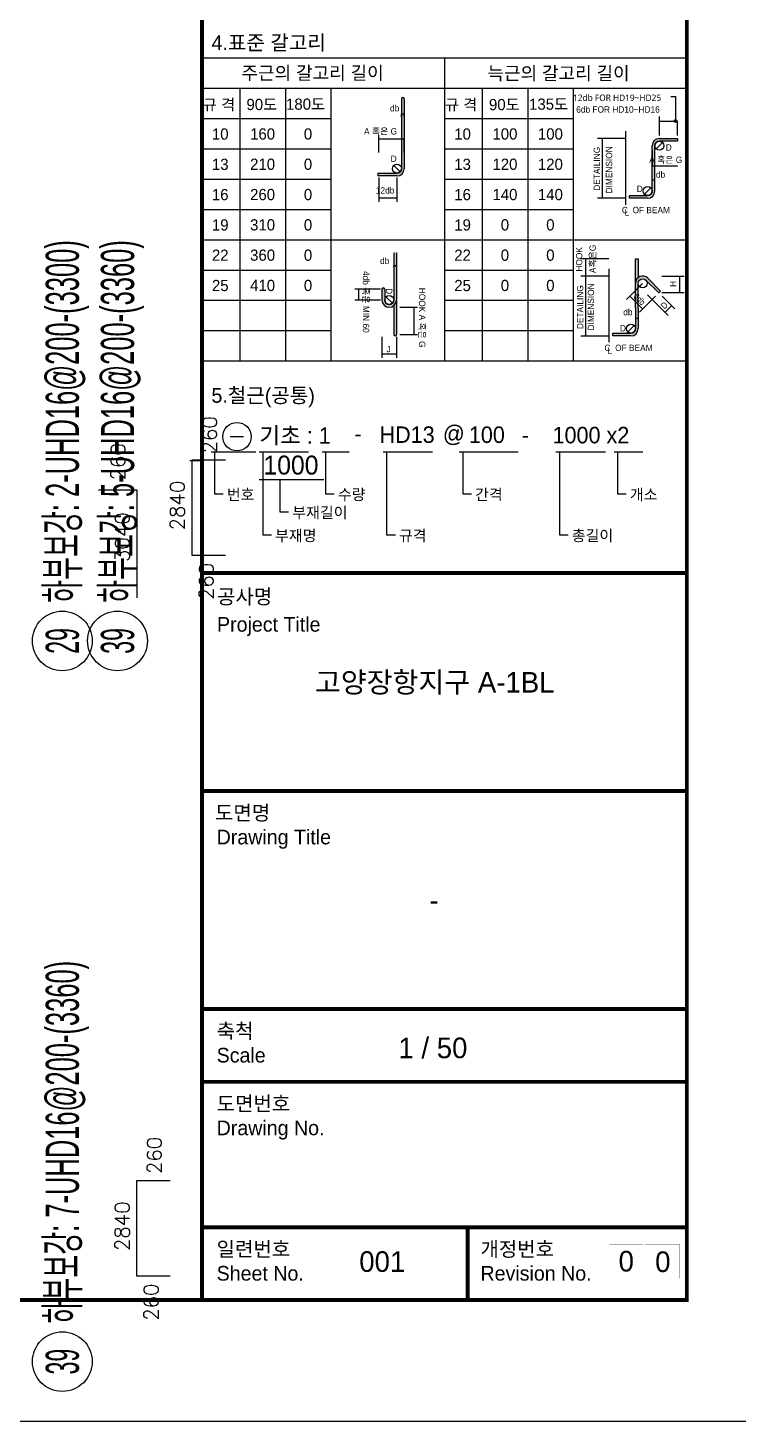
# Model space of a CAD drawing. Header units: millimetres. Extents: x 262481 to 2519995, y -394348 to 364571.
# Drawn here: x 606873 to 613723, y -138554 to -125118 of the extents above; entities that cross this region are included whole.
import ezdxf
from ezdxf.enums import TextEntityAlignment as Align

# ---------------------------------------------------------------- set-up
doc = ezdxf.new("R2010")
doc.units = ezdxf.units.MM
doc.header["$LTSCALE"] = 65
doc.layers.get('Defpoints').update_dxf_attribs({"color": 145})
doc.layers.add('RP_TAG', color=7, linetype='Continuous')
doc.styles.add('ARIAL', font='malgun.ttf')
doc.styles.add('HYULL', font='Dotum.ttf')
doc.styles.add('RPWK1', font='arial.ttf', dxfattribs={"bigfont": 'whgtxt.shx'})
doc.styles.add('RPWK2', font='romans.shx', dxfattribs={"bigfont": 'whgtxt.shx'})
doc.styles.add('XRebarSheet', font='Hmkmrhd_0.ttf')
doc.dimstyles.new('NDIM', dxfattribs={"dimtxt": 3, "dimasz": 1.5, "dimexe": 2, "dimexo": 2, "dimgap": 1, "dimtad": 1, "dimdec": 0, "dimdsep": 46, "dimlunit": 6, "dimtxsty": 'ARIAL', "dimblk": 'DOT', "dimcen": 1, "dimclrd": 256, "dimclre": 7, "dimclrt": 3, "dimadec": 0, "dimazin": 0, "dimtfac": 1, "dimtdec": 0, "dimtix": 1, "dimtmove": 2, "dimatfit": 3, "dimldrblk": 'DOT', "dimfxl": 0, "dimtvp": 1, "dimtolj": 1, "dimlwd": -1, "dimlwe": -1, "dimarcsym": 0})

# ---------------------------------------------------------------- blocks, each defined once
blk = doc.blocks.new('_Dot')
at = {"color": 0, "linetype": 'ByBlock', "lineweight": -2}
blk.add_line((-0.5, 0), (-1, 0), dxfattribs=at)
at = {"color": 0, "linetype": 'ByBlock', "const_width": 0.5}
blk.add_lwpolyline([(-0.25, 0, 1), (0.25, 0, 1)], format="xyb", close=True, dxfattribs=at)
blk = doc.blocks.new('*D12')
at = {"color": 7, "transparency": 16777216}
for p, q in [((80431.86100841768, 20451.32211079024), (80431.86100841768, 20463.43033832847)), ((80476.69513445534, 20451.32211079024), (80476.69513445534, 20463.43033832847))]:
    blk.add_line(p, q, dxfattribs=at)
at = {"transparency": 16777216}
blk.add_line((80433.36100841768, 20461.43033832847), (80475.19513445534, 20461.43033832847), dxfattribs=at)
at = {"layer": 'Defpoints', "color": 0, "transparency": 16777216}
for p in [(80431.86100841768, 20449.32211079024), (80476.69513445534, 20461.43033832847), (80476.69513445534, 20449.32211079024)]:
    blk.add_point(p, dxfattribs=at)
at = {"transparency": 16777216, "xscale": 1.5, "yscale": 1.5, "zscale": 1.5, "rotation": 180}
blk.add_blockref('_Dot', (80431.86100841768, 20461.43033832847), dxfattribs=at)
at = {"transparency": 16777216, "xscale": 1.5, "yscale": 1.5, "zscale": 1.5}
blk.add_blockref('_Dot', (80476.69513445534, 20461.43033832847), dxfattribs=at)
blk = doc.blocks.new('*D13')
at = {"color": 7, "transparency": 16777216}
for p, q in [((76172.00592059758, 19023.7888496246), (76172.00592059758, 19045.34103083148)), ((76216.84004663781, 19023.7888496246), (76216.84004663781, 19045.34103083148))]:
    blk.add_line(p, q, dxfattribs=at)
at = {"transparency": 16777216}
blk.add_line((76215.34004663781, 19043.34103083148), (76173.50592059758, 19043.34103083148), dxfattribs=at)
at = {"layer": 'Defpoints', "color": 0, "transparency": 16777216}
for p in [(76172.00592059758, 19043.34103083148), (76172.00592059758, 19021.7888496246), (76216.84004663781, 19021.7888496246)]:
    blk.add_point(p, dxfattribs=at)
at = {"transparency": 16777216, "xscale": 1.5, "yscale": 1.5, "zscale": 1.5, "rotation": 180}
blk.add_blockref('_Dot', (76172.00592059758, 19043.34103083148), dxfattribs=at)
at = {"transparency": 16777216, "xscale": 1.5, "yscale": 1.5, "zscale": 1.5}
blk.add_blockref('_Dot', (76216.84004663781, 19043.34103083148), dxfattribs=at)
blk = doc.blocks.new('*D14')
at = {"transparency": 16777216}
blk.add_line((80157.61467085977, 18181.264070873), (80199.44879690022, 18181.264070873), dxfattribs=at)
at = {"layer": 'Defpoints', "color": 0, "transparency": 16777216}
for p in [(80156.11467085977, 18181.264070873), (80200.94879690022, 18181.264070873), (80200.94879690022, 18181.264070873)]:
    blk.add_point(p, dxfattribs=at)
at = {"transparency": 16777216, "xscale": 1.5, "yscale": 1.5, "zscale": 1.5, "rotation": 180}
blk.add_blockref('_Dot', (80156.11467085977, 18181.264070873), dxfattribs=at)
at = {"transparency": 16777216, "xscale": 1.5, "yscale": 1.5, "zscale": 1.5}
blk.add_blockref('_Dot', (80200.94879690022, 18181.264070873), dxfattribs=at)
blk = doc.blocks.new('*U2587', base_point=(607205.2948, -130742.4732))
at = {"layer": 'RP_TAG', "color": 0, "linetype": 'Continuous', "ltscale": 100}
blk.add_circle((607205.2958519999, -131030.4731999981), 287.9999999999999, dxfattribs=at)
at = {"layer": 'RP_TAG', "color": 0, "linetype": 'Continuous', "ltscale": 100, "style": 'RPWK1', "oblique": 359.9999999887761, "width": 0.5500000000067411}
blk.add_text('하부보강: 2-UHD16@200-(3300)', height=319.9999999999469, rotation=90.00021044792733, dxfattribs=at).set_placement((607205.29448, -130662.4732000006), align=Align.MIDDLE_LEFT)
at = {"layer": 'RP_TAG', "color": 0, "linetype": 'Continuous', "ltscale": 100, "style": 'RPWK1', "oblique": 359.9999999960553, "width": 0.5000000000034827}
blk.add_text('29', height=319.9999999999469, rotation=90.0002104552038, dxfattribs=at).set_placement((607205.2958519999, -131030.4731999981), align=Align.MIDDLE_CENTER)
blk = doc.blocks.new('*U2608', base_point=(607205.2948, -137692.4732))
at = {"layer": 'RP_TAG', "color": 0, "linetype": 'Continuous', "ltscale": 100}
blk.add_circle((607205.295852, -137980.4731999981), 287.9999999999999, dxfattribs=at)
at = {"layer": 'RP_TAG', "color": 0, "linetype": 'Continuous', "ltscale": 100, "style": 'RPWK1', "width": 0.5499999999921896}
blk.add_text('하부보강: 7-UHD16@200-(3360)', height=319.9999999999469, rotation=90.00021046005477, dxfattribs=at).set_placement((607205.29448, -137612.4732000006), align=Align.MIDDLE_LEFT)
at = {"layer": 'RP_TAG', "color": 0, "linetype": 'Continuous', "ltscale": 100, "style": 'RPWK1', "oblique": 359.9999999960553, "width": 0.5000000000033007}
blk.add_text('39', height=320.0000000000633, rotation=90.0002104552038, dxfattribs=at).set_placement((607205.295852, -137980.4731999981), align=Align.MIDDLE_CENTER)
blk = doc.blocks.new('*U2609', base_point=(607737.6557, -130742.4732))
at = {"layer": 'RP_TAG', "color": 0, "linetype": 'Continuous', "ltscale": 100}
blk.add_circle((607737.656752, -131030.4731999981), 287.9999999999999, dxfattribs=at)
at = {"layer": 'RP_TAG', "color": 0, "linetype": 'Continuous', "ltscale": 100, "style": 'RPWK1', "oblique": 359.9999999887761, "width": 0.5500000000067411}
blk.add_text('하부보강: 5-UHD16@200-(3360)', height=319.9999999999469, rotation=90.00021044792733, dxfattribs=at).set_placement((607737.65538, -130662.4732000006), align=Align.MIDDLE_LEFT)
at = {"layer": 'RP_TAG', "color": 0, "linetype": 'Continuous', "ltscale": 100, "style": 'RPWK1', "oblique": 359.9999999960553, "width": 0.5000000000034827}
blk.add_text('39', height=319.9999999999469, rotation=90.0002104552038, dxfattribs=at).set_placement((607737.656752, -131030.4731999981), align=Align.MIDDLE_CENTER)
blk = doc.blocks.new('dhs_sheet2e')
h = blk.add_hatch(color=256)
edge = h.paths.add_edge_path()
edge.add_line((76298.96125336015, 21796.96976582365), (76298.96125336015, 20646.22719745009))
edge.add_arc((76224.2377099595, 20646.22719745009), 74.72354340071345, -90, 0, ccw=False)
edge.add_line((76224.2377099595, 20571.50365404936), (75925.34353635658, 20571.50365404936))
edge.add_arc((75925.34353635658, 20549.0865910291), 22.41706302021403, 90, 270)
edge.add_line((75925.34353635658, 20526.6695280089), (76224.2377099595, 20526.6695280089))
edge.add_arc((76224.2377099595, 20646.22719745009), 119.5576694411415, 270, 360)
edge.add_line((76343.79537940037, 20646.22719745009), (76343.79537940037, 21796.96976582365))
edge.add_arc((76321.3783163802, 21796.96976582365), 22.41706302021403, 0, 180)
blk.add_hatch(color=256).paths.add_polyline_path([(80850.31285145902, 21144.25106441687), (80551.41867785878, 21144.25106441687, 0.4142135623730951), (80431.86100841768, 21024.69339497588), (80431.86100841768, 20621.18626061187), (80431.86100841768, 20277.45796096875, -0.4142135623730951), (80357.13746501692, 20202.73441756787), (80058.243291414, 20202.73441756787), (80058.243291414, 20157.90029152745), (80357.13746501692, 20157.90029152745, 0.4142135623730951), (80476.69513445534, 20277.45796096875), (80476.69513445534, 20621.18626061187), (80476.69513445534, 21024.69339497588, -0.4142135623731351), (80551.41867785878, 21099.41693837644), (80850.31285145902, 21099.41693837644)])
h = blk.add_hatch(color=256)
h.paths.add_polyline_path([(76216.84004663781, 18481.24775142031, -0.2277350772923697), (76172.00592059758, 18387.91807562573), (76172.00592059758, 17913.34882157488, 1), (76216.84004663781, 17913.34882157488)])
h.paths.add_polyline_path([(76216.84004663781, 19258.37260278512, 1), (76172.00592059758, 19258.37260278512), (76172.00592059758, 18481.24775142031, -0.1833617738407096), (76153.19361842691, 18431.67415923174, -0.6790835972282501), (76150.11990144989, 18423.92681456279, -0.2067220824319014), (76146.85596938524, 18425.33651018766, -0.6466922135495062), (76022.5588337963, 18481.24775142031), (76022.5588337963, 18660.58425558201, 1), (75977.72470775573, 18660.58425558201), (75977.72470775573, 18481.24775142031, 1), (76216.84004663781, 18481.24775142031)])
h.paths.add_polyline_path([(76153.19361842691, 18431.67415923174, -0.03001350911933745), (76146.85596938524, 18425.33651018766, 0.2067220824319014), (76150.11990144989, 18423.92681456279, 0.6790835972282501)], flags=17)
h = blk.add_hatch(color=256)
h.paths.add_polyline_path([(80200.94879690022, 19160.1424894222), (80156.11467085977, 19160.1424894222), (80156.11467085977, 18756.6353550585, -0.2277350772923693), (80200.94879690022, 18849.96503085256)])
h.paths.add_polyline_path([(80156.11467085977, 18756.6353550585), (80156.11467085977, 18353.12822069463), (80156.11467085977, 18009.39992105134, -0.4142135623730951), (80081.391127459, 17934.67637765064), (79782.4969538562, 17934.67637765064), (79782.4969538562, 17889.84225161021), (80081.391127459, 17889.84225161021, 0.4142135623730703), (80200.94879690022, 18009.39992105134), (80200.94879690022, 18353.12822069463), (80200.94879690022, 18756.6353550585, -0.6681786379193408), (80328.50986455323, 18809.47287931142), (80539.85996156314, 18598.12278229982), (80571.56247611658, 18629.82529685157), (80360.21237910422, 18841.1753938632, 0.6681786379194261)])
at = {"color": 7, "ltscale": 2}
for p, q in [((73013.07955152483, 22471.61249064832), (81003.56706638809, 22471.61249064832)), ((77008.32330895658, 22471.61249064832), (77008.32330895623, 17477.55779385878)), ((73013.07955152483, 21972.20702096939), (81003.56706638809, 21972.20702096939)), ((73637.33638862357, 21972.20702096939), (73637.33638862323, 17477.55779385878)), ((74386.4445931419, 21972.20702096939), (74386.44459314167, 17477.55779385878)), ((75135.55279766046, 21972.20702096939), (75135.55279766023, 17477.55779385878)), ((77632.58014605532, 21972.20702096939), (77632.58014605497, 17477.55779385878)), ((78381.68835057365, 21972.20702096939), (78381.68835057341, 17477.55779385878)), ((79130.79655509209, 21972.20702096939), (79130.79655509186, 17477.55779385878)), ((73013.07955152483, 21472.80155129044), (75135.55279766046, 21472.80155129044)), ((77008.32330895646, 21472.80155129044), (79130.79655509209, 21472.80155129044)), ((75135.55279766023, 19475.1796725746), (77008.32330895646, 19475.17967257448)), ((79130.79655509186, 19475.1796725746), (81003.56706638809, 19475.17967257448)), ((73013.07955152495, 17477.55779385866), (81003.5670663882, 17477.55779385866))]:
    blk.add_line(p, q, dxfattribs=at)
for p, q in [((80742.80229946389, 21835.29825932664), (80817.52584286209, 21835.29825932664)), ((80817.52584286209, 21835.29825932664), (80817.52584286209, 21432.53723333863)), ((76298.96125336015, 21796.96976582365), (76298.96125336015, 20646.22719745009)), ((76343.79537940037, 21796.96976582365), (76343.79537940037, 20646.22719745009)), ((80553.29144837009, 21432.53723333863), (80848.44008094759, 21432.53723333863)), ((79607.92027413647, 21142.37829390558), (79607.92027413647, 20159.77306203873)), ((80551.41867785878, 21144.25106441687), (80850.31285145902, 21144.25106441687)), ((80850.31285145902, 21144.25106441687), (80850.31285145902, 21099.41693837644)), ((80431.86100841768, 20277.45796096875), (80431.86100841768, 21024.69339497588)), ((80476.69513445534, 20277.45796096875), (80476.69513445534, 21024.69339497588)), ((80498.58115360374, 20971.85587072276), (80604.25620211114, 21077.53091922868)), ((80850.31285145902, 21099.41693837644), (80551.41867785878, 21099.41693837644)), ((76277.07523421233, 20593.38967319761), (76171.40018570656, 20699.06472170251)), ((80835.33068736875, 20687.76223896944), (80431.86100841768, 20687.76223896944)), ((75925.34353635658, 20571.50365404936), (76224.2377099595, 20571.50365404936)), ((76224.2377099595, 20526.6695280089), (75925.34353635658, 20526.6695280089)), ((80304.29994076188, 20224.62043671566), (80409.97498926928, 20330.29548522155)), ((80058.243291414, 20202.73441756787), (80357.13746501692, 20202.73441756787)), ((80058.243291414, 20157.90029152745), (80058.243291414, 20202.73441756787)), ((80357.13746501692, 20157.90029152745), (80058.243291414, 20157.90029152745)), ((76172.00592059758, 19258.37260278512), (76172.00592059758, 18481.24775142031)), ((76216.84004663781, 19258.37260278512), (76216.84004663781, 18481.24775142031)), ((79332.17393658124, 19158.26971891089), (79332.17393658124, 18878.06579501095)), ((79332.17393658124, 18874.32025398835), (79332.17393658124, 17887.35865410374)), ((80360.21237910422, 18841.1753938632), (80571.56247611658, 18629.8252968516)), ((80883.42086264899, 18874.32025398835), (80883.42086264899, 18609.06103876836)), ((75592.11588985485, 18659.08603917298), (75592.11588985485, 18482.74596782937)), ((75977.72470775573, 18660.58425558204), (75977.72470775573, 18481.24775142031)), ((76022.5588337963, 18660.58425558204), (76022.5588337963, 18481.24775142031)), ((80156.11467085977, 18353.12822069463), (80156.11467085977, 18756.6353550585)), ((80200.94879690022, 18353.12822069463), (80200.94879690022, 18756.6353550585)), ((80328.50986455323, 18809.47287931145), (80539.85996156314, 18598.12278229982)), ((80539.85996156314, 18598.12278229982), (80571.56247611658, 18629.8252968516)), ((76150.11990144989, 18428.4102271653), (76044.44485294388, 18534.08527567016)), ((80065.64649201825, 18543.96100931894), (80274.34809157439, 18335.25940976347)), ((80357.73740677221, 18568.89524008112), (80698.5049591955, 18228.12768765743)), ((80749.88580984785, 18385.44843656229), (80646.85925879923, 18282.42188551271)), ((76502.40118507156, 18360.19186556753), (76502.40118507156, 17914.84703798391)), ((80156.11467085977, 18353.12822069463), (80156.11467085977, 18009.39992105137)), ((80200.94879690022, 18353.12822069463), (80200.94879690022, 18009.39992105137)), ((79782.4969538562, 17889.84225161024), (79782.4969538562, 17934.67637765067)), ((79782.4969538562, 17934.67637765067), (80081.391127459, 17934.67637765067)), ((80028.55360320397, 17956.56239679843), (80134.22865171148, 18062.23744530429)), ((80081.391127459, 17889.84225161024), (79782.4969538562, 17889.84225161024)), ((76215.3418302288, 17590.39332109163), (75979.22292416473, 17590.39332109163))]:
    blk.add_line(p, q)
at = {"color": 1}
for p, q in [((76298.96125336015, 21500.97193801258), (76298.96125336015, 21548.42724075032)), ((76342.29537940049, 21546.42724075032), (76300.46125336015, 21546.42724075032)), ((76343.79537940037, 21500.97193801258), (76343.79537940037, 21548.42724075032)), ((75925.34353635658, 20915.99426267779), (75925.34353635658, 21199.59552371025)), ((75926.8417527657, 21139.6668673488), (76342.29716299137, 21139.6668673488)), ((75925.3435363567, 20500.06555519704), (75925.3435363567, 20098.93728323156)), ((76224.2377099595, 20500.06555519704), (76224.2377099595, 20098.93728323156)), ((76222.73949355038, 20158.86593959306), (75926.8417527657, 20158.86593959306))]:
    blk.add_line(p, q, dxfattribs=at)
at = {"color": 7}
for p, q in [((80551.41867785878, 21191.5822178057), (80551.41867785878, 21507.44805379049)), ((80850.31285145902, 21191.5822178057), (80850.31285145902, 21435.03426068701)), ((76343.79537940037, 20915.99426267779), (76343.79537940037, 21141.66448922752)), ((79995.96742934501, 21144.25106441687), (79533.00945368467, 21144.25106441687)), ((80431.86100841768, 20947.47282422663), (80431.86100841768, 20685.26521162107)), ((79995.96742934501, 20157.90029152745), (79533.00945368467, 20157.90029152745)), ((79720.22109178454, 19160.1424894222), (79257.47614557657, 19160.1424894222)), ((79720.22109178454, 18876.19302449963), (79257.47614557657, 18876.19302449963)), ((79720.22109178454, 18876.19302449963), (79257.47614557657, 18876.19302449963)), ((80591.11424240423, 18876.19302449963), (80958.33168310078, 18876.19302449963)), ((75953.0794787833, 18660.58425558204), (75532.18723349331, 18660.58425558204)), ((80273.90667533001, 18754.86969008759), (80011.35229416448, 18492.31530892127)), ((80591.11424240423, 18607.18826825707), (80958.33168310078, 18607.18826825707)), ((75953.0794787833, 18481.24775142031), (75532.18723349331, 18481.24775142031)), ((80485.25677234237, 18543.51959307588), (80222.70239117683, 18280.9652119095)), ((80488.78810228407, 18437.84454457002), (80698.50495919702, 18228.12768765903)), ((80594.46315078903, 18543.51959307591), (80804.18000770197, 18333.80273616491)), ((76270.59111721825, 18361.69008197656), (76562.32984143321, 18361.69008197653)), ((75977.72470775573, 17876.89445714964), (75977.72470775573, 17530.46466473016)), ((76216.84004663781, 17876.89445714964), (76216.84004663781, 17530.46466473016)), ((76270.59111721825, 17913.34882157488), (76562.32984143321, 17913.34882157488)), ((79720.22109178454, 17885.48588359245), (79257.47614557657, 17885.48588359245)), ((73477.56704179326, 16230.46617143872), (73697.04801720916, 16230.46617143872)), ((73013.07955152506, 15831.15401352596), (72813.31736365356, 15831.15401352596))]:
    blk.add_line(p, q, dxfattribs=at)
at = {"linetype": 'Continuous'}
for p, q in [((79998.46445669339, 20053.28733076644), (79998.46445669339, 21263.80873385802)), ((79722.71811913291, 17785.22929084924), (79722.71811913291, 18995.75069394076))]:
    blk.add_line(p, q, dxfattribs=at)
at = {"color": 4}
for p, q in [((80156.11467085977, 19160.1424894222), (80200.94879690022, 19160.1424894222)), ((80156.11467085977, 18756.6353550585), (80156.11467085977, 19160.1424894222)), ((80200.94879690022, 19160.1424894222), (80200.94879690022, 18849.96503085259)), ((76172.00592059758, 18387.91807562576), (76172.00592059758, 17913.34882157488)), ((76216.84004663781, 18481.24775142031), (76216.84004663781, 17913.34882157488))]:
    blk.add_line(p, q, dxfattribs=at)
at = {"color": 1, "ltscale": 2}
for p, q in [((73160.81900724908, 15979.59645963594), (73897.22805903864, 15979.59645963594)), ((73217.32354116312, 15979.59645963594), (73217.323541163, 15288.33423137732)), ((73955.03101223381, 15979.59645963594), (74769.10166701209, 15979.59645963594)), ((74011.53554614808, 15979.59645963594), (74011.53554614785, 14611.37912925193)), ((74991.9741642637, 15979.59645963594), (75438.05171603581, 15979.59645963594)), ((75048.47869817773, 15979.59645963594), (75048.47869817761, 15288.33423137732)), ((75998.39594837767, 15979.59645963594), (76812.46660315583, 15979.59645963594)), ((76054.9004822917, 15979.59645963594), (76054.90048229159, 14611.37912925193)), ((77253.2058876775, 15979.59645963594), (78222.28100755194, 15979.59645963594)), ((77309.71042159153, 15979.59645963594), (77309.71042159142, 15288.33423137732)), ((78846.88847967994, 15979.59645963594), (79660.95913445821, 15979.59645963594)), ((78903.39301359409, 15979.59645963594), (78903.39301359397, 14611.37912925193)), ((79804.81345207547, 15979.59645963594), (80281.23050952458, 15979.59645963594)), ((79861.3179859895, 15979.59645963594), (79861.3179859895, 15288.33423137732)), ((73955.03101223381, 15525.48245593559), (75020.42789345363, 15525.48245593559)), ((74295.98415611987, 15525.48245593559), (74295.98415611975, 14991.10093580576)), ((73217.323541163, 15288.33423137732), (73361.29802923242, 15288.33423137732)), ((75048.47869817761, 15288.33423137732), (75192.45318624692, 15288.33423137732)), ((77309.71042159142, 15288.33423137732), (77453.68490966083, 15288.33423137732)), ((79861.3179859895, 15288.33423137732), (80005.2924740588, 15288.33423137732)), ((74295.98415611975, 14991.10093580576), (74439.95864418906, 14991.10093580576)), ((74011.53554614796, 14611.37912925193), (74155.51003421727, 14611.37912925193)), ((76054.90048229159, 14611.37912925193), (76198.87497036089, 14611.37912925193)), ((78903.39301359397, 14611.37912925193), (79047.36750166328, 14611.37912925193))]:
    blk.add_line(p, q, dxfattribs=at)
at = {"color": 30}
for p, q in [((73013.07955152506, 6791.915012336889), (81003.56706638832, 6791.915012336889)), ((73013.07955152506, 5593.341885107366), (81003.56706638832, 5593.341885107366)), ((73013.07955152506, 3196.195630648406), (81003.56706638832, 3196.195630648406))]:
    blk.add_line(p, q, dxfattribs=at)
at = {"color": 7}
blk.add_lwpolyline([(83999.99988446198, 0.0006247031269595027), (83999.99988446198, 59329.37042256282), (-0.000115538015961647, 59329.37042256282), (-0.000115538015961647, 0.0006247031269595027)], close=True, dxfattribs=at)
at = {"color": 30, "const_width": 64.92271105826397}
blk.add_lwpolyline([(81003.56706638832, 57331.748543847), (2996.432702535763, 57331.748543847), (2996.432702535763, 1997.622503418941), (81003.56706638832, 1997.622503418941)], close=True, dxfattribs=at)
for points in [[(73013.07955152506, 1997.622503418941), (73013.07955152506, 57331.748543847)], [(73013.07955152506, 13983.35377571383), (81003.56706638832, 13983.35377571383)], [(73013.07955152506, 10387.63439402534), (81003.56706638832, 10387.63439402534)], [(73013.07955152506, 6791.915012336889), (81003.56706638832, 6791.915012336889)], [(73013.07955152506, 5593.341885107366), (81003.56706638832, 5593.341885107366)], [(73013.07955152506, 3196.195630648406), (81003.56706638832, 3196.195630648406)], [(77390.19397186651, 1997.622503418941), (77390.19397186651, 3196.195630648406)]]:
    blk.add_lwpolyline(points, dxfattribs=at)
at = {"color": 1, "ltscale": 2, "const_width": 1.872770511296076}
for points in [[(79725.1048353106, 2916.832070265227), (79725.1048353106, 2355.000916876364), (80286.93598869932, 2355.000916876364), (80286.93598869932, 2916.832070265227), (79725.1048353106, 2916.832070265227)], [(80321.31095714634, 2916.832070265227), (80321.31095714634, 2355.000916876364), (80883.14211053518, 2355.000916876364), (80883.14211053518, 2916.832070265227), (80321.31095714634, 2916.832070265227)]]:
    blk.add_lwpolyline(points, dxfattribs=at)
for centre, radius in [((80817.52584286232, 21432.53723333863), 22.41706302021403), ((80817.52584286232, 21432.53723333863), 11.20853151010702), ((80551.41867785878, 21024.69339497588), 74.72354340071345), ((80498.58115360374, 20971.85587072276), 4.483412604042807), ((80604.25620211114, 21077.53091922868), 4.483412604042807), ((76171.40018570656, 20699.06472170251), 4.483412604042807), ((76277.07523421233, 20593.38967319761), 4.483412604042807), ((80357.13746501692, 20277.45796096875), 74.72354340071345), ((80304.29994076188, 20224.62043671566), 4.483412604042807), ((80409.97498926928, 20330.29548522155), 4.483412604042807), ((80275.67234030087, 18756.6353550585), 74.72354340071345), ((76044.44485294388, 18534.08527567016), 4.483412604042807), ((76150.11990144989, 18428.4102271653), 4.483412604042807), ((80081.391127459, 18009.39992105137), 74.72354340071345), ((80028.55360320397, 17956.56239679843), 4.483412604042807), ((80134.22865171148, 18062.23744530429), 4.483412604042807)]:
    blk.add_circle(centre, radius)
at = {"color": 4}
for centre in [(76224.2377099595, 20646.22719745009), (76097.28237719694, 18481.24775142031)]:
    blk.add_circle(centre, 74.72354340071345, dxfattribs=at)
at = {"color": 7, "linetype": 'Continuous'}
blk.add_circle((73588.42543202534, 16228.70975364951), 234.0963139120095, dxfattribs=at).dxf.unprotected_set("ltscale", 0)
for centre, radius, start, end in [((76321.3783163802, 21796.96976582365), 22.41706302021403, 0, 180), ((80551.41867785878, 21024.69339497588), 119.5576694411415, 90, 180), ((80551.41867785878, 21024.69339497588), 74.72354340071345, 90, 180), ((75925.34353635658, 20549.0865910291), 22.41706302021403, 90, 270), ((76224.2377099595, 20646.22719745009), 119.5576694411415, 270, 0), ((76224.2377099595, 20646.22719745009), 74.72354340071345, 270, 0), ((80357.13746501692, 20277.45796096875), 74.72354340071345, 270, 0), ((80357.13746501692, 20277.45796096875), 119.5576694411415, 270, 0), ((80275.67234030087, 18756.6353550585), 119.5576694411415, 45.00000000206936, 180), ((76000.14177077578, 18660.58425558204), 22.41706302021403, 0, 180), ((76097.28237719694, 18481.24775142031), 119.5576694411415, 180, 0), ((76097.28237719694, 18481.24775142031), 74.72354340071345, 180, 0), ((80081.391127459, 18009.39992105137), 119.5576694411415, 270, 0), ((80081.391127459, 18009.39992105137), 74.72354340071345, 270, 0)]:
    blk.add_arc(centre, radius, start, end)
at = {"color": 4}
blk.add_arc((76194.42298361775, 17913.34882157488), 22.41706302021403, 180, 0, dxfattribs=at)
at = {"color": 1, "rotation": 180}
for p, xscale, yscale, zscale in [((76298.96125336015, 21546.42724075032), 1.5, 1.5, 1.5), ((75925.34353635658, 21139.6668673488), 11.98573127229489, 11.98573127229489, 11.98573127229489), ((75925.3435363567, 20158.86593959306), 11.98573127229489, 11.98573127229489, 11.98573127229489)]:
    blk.add_blockref('_Dot', p, dxfattribs=dict(at, xscale=xscale, yscale=yscale, zscale=zscale))
at = {"color": 1}
for p, xscale, yscale, zscale in [((76343.79537940037, 21546.42724075032), 1.5, 1.5, 1.5), ((76343.79537940037, 21139.6668673488), 1.498216409036861, 1.498216409036861, 1.498216409036861), ((76224.2377099595, 20158.86593959306), 11.98573127229489, 11.98573127229489, 11.98573127229489)]:
    blk.add_blockref('_Dot', p, dxfattribs=dict(at, xscale=xscale, yscale=yscale, zscale=zscale))
for p, xscale, yscale, zscale, rotation in [((80551.41867785878, 21432.53723333863), 14.98216409036861, 14.98216409036861, 14.98216409036861, 180), ((79607.92027413636, 21144.25106441687), 14.98216409036861, 14.98216409036861, 14.98216409036861, 90), ((80431.86100841791, 20687.76223896944), 14.98216409036861, 14.98216409036861, 14.98216409036861, 180), ((79607.92027413636, 20157.90029152745), 14.98216409036861, 14.98216409036861, 14.98216409036861, 270), ((79332.173936581, 19160.1424894222), 14.98216409036861, 14.98216409036861, 14.98216409036861, 90), ((79332.173936581, 18876.1930244996), 14.98216409036861, 14.98216409036861, 14.98216409036861, 90), ((79332.17393658124, 18876.19302449963), 1.872770511296076, 1.872770511296076, 1.872770511296076, 270), ((80883.42086264887, 18876.1930244996), 14.98216409036861, 14.98216409036861, 14.98216409036861, 90), ((75592.11588985473, 18660.58425558204), 11.98573127229489, 11.98573127229489, 11.98573127229489, 90), ((80883.42086264887, 18607.18826825707), 14.98216409036861, 14.98216409036861, 14.98216409036861, 270), ((75592.11588985473, 18481.24775142031), 11.98573127229489, 11.98573127229489, 11.98573127229489, 270), ((80064.02861427807, 18544.99162903486), 14.98216409036862, 14.98216409036862, 14.98216409036862, 135.0000000000825), ((80751.21005857573, 18386.77268529046), 14.98216409036861, 14.98216409036861, 14.98216409036861, 45.00000000025245), ((76502.40118507156, 18361.69008197656), 11.98573127229489, 11.98573127229489, 11.98573127229489, 90), ((80275.67234030284, 18333.9351610353), 14.98216409036862, 14.98216409036862, 14.98216409036862, 315.0000000000825), ((80645.53501007077, 18281.09763678457), 14.98216409036861, 14.98216409036861, 14.98216409036861, 225.0000000002524), ((76502.40118507156, 17913.34882157488), 11.98573127229489, 11.98573127229489, 11.98573127229489, 270), ((79332.173936581, 17885.48588359245), 14.98216409036861, 14.98216409036861, 14.98216409036861, 270), ((75977.72470775573, 17590.39332109163), 11.98573127229489, 11.98573127229489, 11.98573127229489, 180)]:
    blk.add_blockref('_Dot', p, dxfattribs=dict(xscale=xscale, yscale=yscale, zscale=zscale, rotation=rotation))
for p, xscale, yscale, zscale in [((80850.31285145902, 21432.53723333863), 1.872770511296076, 1.872770511296076, 1.872770511296076), ((80850.31285145925, 20687.76223896944), 14.98216409036861, 14.98216409036861, 14.98216409036861), ((76216.84004663792, 17590.39332109163), 11.98573127229489, 11.98573127229489, 11.98573127229489)]:
    blk.add_blockref('_Dot', p, dxfattribs=dict(xscale=xscale, yscale=yscale, zscale=zscale))
at = {"color": 7, "style": 'XRebarSheet'}
for s, p in [('4.표준 갈고리', (73168.18458004948, 22602.78120281256)), ('5.철근(공통)', (73166.97625711292, 16788.00725289475))]:
    blk.add_text(s, height=242.7110582639715, dxfattribs=at).set_placement(p)
at = {"color": 3}
for s, height, style, p in [('주근의 갈고리 길이', 217.4691082045185, 'XRebarSheet', (73661.59451565158, 22115.6866785179)), ('늑근의 갈고리 길이', 217.4691082045185, 'XRebarSheet', (77716.38878149574, 22111.42003622386)), ('규 격', 184.8487419738407, 'XRebarSheet', (73024.73986612982, 21609.26289996036)), ('90도', 184.8487419738407, 'XRebarSheet', (73743.94082604197, 21612.65241209537)), ('180도', 184.8487419738407, 'XRebarSheet', (74396.46216473635, 21618.27675999011)), ('규 격', 184.8487419738407, 'XRebarSheet', (77015.76379676827, 21609.29722596018)), ('90도', 184.8487419738407, 'XRebarSheet', (77741.8607668461, 21610.75072961528)), ('135도', 184.8487419738407, 'XRebarSheet', (78402.84131680185, 21618.54028731518)), ('기초 : 1', 271.8363852556481, 'HYULL', (73958.24809070572, 16112.4802642877)), ('HD13', 271.8363852556481, 'HYULL', (75937.64377717325, 16126.43363300603)), ('@', 271.8363852556481, 'HYULL', (76981.89166370314, 16143.63338198003)), ('100', 271.8363852556481, 'HYULL', (77410.5005767279, 16124.89207902888)), ('1000 x2', 271.8363852556481, 'HYULL', (78789.84391008446, 16118.64509359529)), ('-', 271.8363852556481, 'HYULL', (75524.62085892621, 16143.63338198003)), ('-', 271.8363852556481, 'HYULL', (78283.30564878834, 16120.26845704819)), ('번호', 181.2242568370987, 'XRebarSheet', (73421.3991103553, 15184.80390182682)), ('수량', 181.2242568370987, 'XRebarSheet', (75252.55426736991, 15184.80390182682)), ('간격', 181.2242568370987, 'XRebarSheet', (77513.78599078371, 15184.80390182682)), ('개소', 181.2242568370987, 'XRebarSheet', (80065.39355518168, 15184.80390182682)), ('부재길이', 181.2242568370987, 'XRebarSheet', (74500.05972531193, 14887.57060625523)), ('부재명', 181.2242568370987, 'XRebarSheet', (74215.61111534014, 14507.84879970143)), ('규격', 181.2242568370987, 'XRebarSheet', (76258.97605148389, 14507.84879970143)), ('총길이', 181.2242568370987, 'XRebarSheet', (79107.46858278615, 14507.84879970143))]:
    blk.add_text(s, height=height, dxfattribs=dict(at, style=style)).set_placement(p)
for s, style, p in [('12db FOR HD19~HD25', 'ARIAL', (79128.84406839486, 21763.37363200722)), ('db', 'HYULL', (76110.58367398474, 21591.28744361247)), ('6db FOR HD10~HD16', 'HYULL', (79181.12777518085, 21570.08717019609)), ('A 혹은 G', 'HYULL', (75682.63311767566, 21210.11882506311)), ('D', 'HYULL', (80656.03163861716, 20944.652168153)), ('D', 'HYULL', (76121.82232956227, 20758.79950657571)), ('A 혹은 G', 'HYULL', (80383.99088152568, 20740.74393005302)), ('db', 'HYULL', (80494.58285478142, 20497.10695952876)), ('12db', 'HYULL', (75877.33105862979, 20236.30510163191)), ('D', 'HYULL', (80177.80096085521, 20262.80141201548)), ('C  OF BEAM', 'HYULL', (79933.34141056845, 19912.73555218196)), ('L', 'HYULL', (79978.17553660611, 19870.27210812553)), ('db', 'HYULL', (75947.1768436823, 19073.7025112336)), ('db', 'HYULL', (79955.85303065612, 18229.08733726872)), ('D', 'HYULL', (79902.0546232973, 17964.56579501092)), ('J', 'HYULL', (76052.44825115637, 17620.34346824657)), ('C  OF BEAM', 'HYULL', (79646.5586010617, 17640.32114424699)), ('L', 'HYULL', (79691.39272710215, 17597.85770019054))]:
    blk.add_text(s, height=104.8751486325803, dxfattribs=dict(style=style)).set_placement(p)
at = {"style": 'HYULL'}
for s, rotation, p in [('DETAILING', 90, (79572.82685368159, 20283.01899914548)), ('DIMENSION', 90, (79773.16771307832, 20238.90045262303)), ('HOOK', 90, (79280.55123917991, 18949.79930590451)), ('A혹은G', 90, (79503.2009659484, 18925.53515425359)), ('4db 혹은 MIN.60', 270, (75662.78553567559, 18959.93599479049)), ('D', 270, (76045.39513925463, 18676.75513278964)), ('HOOK A 혹은 G', 270, (76588.81075876392, 18682.99478262066)), ('DETAILING', 90, (79297.08051612368, 18001.82031664954)), ('DIMENSION', 90, (79475.34633784299, 17979.76110066823)), ('H', 90, (80828.62656146626, 18696.85652033793))]:
    blk.add_text(s, height=104.8751486325803, rotation=rotation, dxfattribs=at).set_placement(p)
at = {"style": 'HYULL', "width": 0.8}
for s, rotation, p in [('6db', 314.9999999979307, (80113.48923512327, 18528.33310703919)), ('D', 45.00000000206936, (80638.0712766418, 18324.26847611688))]:
    blk.add_text(s, height=104.8751486325803, rotation=rotation, dxfattribs=at).set_placement(p)
at = {"color": 3, "linetype": 'Continuous', "style": 'HYULL'}
e = blk.add_text('1000', height=312.128418549346, dxfattribs=at)
e.set_placement((74023.46037536487, 15760.51712582548), align=Align.MIDDLE_LEFT)
e.dxf.unprotected_set("ltscale", 0)
at = {"color": 7, "style": 'XRebarSheet'}
for s, p in [('공사명', (73258.97492570209, 13591.60632875442)), ('Project Title', (73258.97492570209, 13135.09750702613)), ('도면명', (73224.95046161895, 10028.0624558565)), ('Drawing Title', (73252.79417697096, 9628.538080113329)), ('축척', (73252.79417697096, 6432.343074168049)), ('Scale', (73252.79417697096, 6032.818698424875)), ('도면번호', (73252.79417697096, 5233.769946938555)), ('Drawing No.', (73252.79417697096, 4834.245571195381)), ('일련번호', (73252.79417697096, 2836.623692479567)), ('개정번호', (77602.33202494995, 2836.623692479567)), ('Sheet No.', (73252.79417697096, 2437.099316736392)), ('Revision No.', (77602.33202494995, 2437.099316736392))]:
    blk.add_text(s, height=241.632342449465, dxfattribs=at).set_placement(p, align=Align.MIDDLE_LEFT)
for base, p1, p2, picture, middle in [((80476.69513445534, 20461.43033832847), (80431.86100841768, 20449.32211079024), (80476.69513445534, 20449.32211079024), '*D12', (80454.2780714365, 20461.43033832847)), ((76172.00592059758, 19043.34103083148), (76216.84004663781, 19021.7888496246), (76172.00592059758, 19021.7888496246), '*D13', (76194.4229836177, 19043.34103083148)), ((80200.94879690022, 18181.264070873), (80156.11467085977, 18181.264070873), (80200.94879690022, 18181.264070873), '*D14', (80178.53173388, 18181.264070873))]:
    dim = blk.add_linear_dim(base=base, p1=p1, p2=p2, text=' ', dimstyle='NDIM')
    dim.commit()
    dim.dimension.update_dxf_attribs({"geometry": picture, "text_midpoint": middle})

msp = doc.modelspace()

# ---------------------------------------------------------------- linework, layer by layer
at = {"color": 7, "ltscale": 2}
for p, q in [((608553.5926962942, -126284.9963515436), (609795.2395435756, -126284.9963515436)), ((610890.8102911774, -126284.9963515436), (612132.4571384585, -126284.9963515436)), ((608553.5926962942, -126577.1485509039), (609795.2395435756, -126577.1485509039)), ((610890.8102911774, -126577.148550904), (612132.4571384585, -126577.1485509039)), ((608553.5926962942, -126869.3007502643), (609795.2395435756, -126869.3007502643)), ((610890.8102911774, -126869.3007502643), (612132.4571384585, -126869.3007502643)), ((608553.5926962942, -127161.4529496246), (609795.2395435756, -127161.4529496246)), ((610890.8102911769, -127161.4529496246), (612132.4571384585, -127161.4529496246)), ((608553.5926962942, -127453.605148985), (609795.2395435756, -127453.605148985)), ((610890.8102911769, -127453.605148985), (612132.4571384585, -127453.605148985)), ((608553.5926962942, -127745.7573483453), (609795.2395435756, -127745.7573483453)), ((610890.8102911769, -127745.7573483453), (612132.4571384585, -127745.7573483453)), ((608553.5926962942, -128037.9095477057), (609795.2395435756, -128037.9095477057)), ((610890.8102911769, -128037.9095477057), (612132.4571384585, -128037.9095477057))]:
    msp.add_line(p, q, dxfattribs=at)
at = {"layer": 'RP_TAG', "color": 250, "linetype": 'Continuous', "ltscale": 100}
for p, q in [((607445.2948, -130742.4723), (607445.3048, -130742.4723)), ((607977.6557, -130742.4723), (607977.6657, -130742.4723)), ((607445.2948, -137692.4723), (607445.3048, -137692.4723))]:
    msp.add_line(p, q, dxfattribs=at)
at = {"layer": 'RP_TAG', "color": 1, "linetype": 'Continuous', "ltscale": 100}
for points in [[(608778.1977, -130207.0312), (608457.6537, -130207.0324), (608457.6503, -129285.1156), (608778.1943, -129285.1144)], [(607555.9593, -129571.7967), (607925.2905, -129571.7954), (607925.2943, -130614.4706)], [(608245.8368, -137157.0312), (607925.2928, -137157.0324), (607925.2894, -136235.1156), (608245.8334, -136235.1144)]]:
    msp.add_lwpolyline(points, dxfattribs=at)

# ---------------------------------------------------------------- block references
at = {"color": 255, "xscale": 0.5849999991953608, "yscale": 0.5849999991953608, "zscale": 0.5849999991953608}
msp.add_blockref('dhs_sheet2e', (565840.9412174013, -138554.4330424103), dxfattribs=at)
at = {"layer": 'RP_TAG', "color": 171, "linetype": 'Continuous', "ltscale": 1.4459997e-317}
for name, p in [('*U2587', (607205.2948, -130742.4732)), ('*U2609', (607737.6557, -130742.4732)), ('*U2608', (607205.2948, -137692.4732))]:
    msp.add_blockref(name, p, dxfattribs=at)

# ---------------------------------------------------------------- texts
at = {"color": 3, "style": 'XRebarSheet'}
for s, height, p in [('10', 108.1365139059755, (608728.2980678808, -126141.9781121704)), ('160', 108.1365139059755, (609136.8734833631, -126141.2753307294)), ('0', 108.1365139059755, (609575.1017824037, -126141.2753307294)), ('10', 108.1365139059755, (611065.515662764, -126141.9781121704)), ('100', 108.1365139059755, (611474.091078246, -126141.2753307294)), ('100', 108.1365139059755, (611912.3193772866, -126141.2753307294)), ('13', 108.1365139059414, (608728.2980678808, -126434.1303115308)), ('210', 108.1365139059414, (609136.8734833631, -126433.4275300898)), ('0', 108.1365139059414, (609575.1017824037, -126433.4275300898)), ('13', 108.1365139059414, (611065.515662764, -126434.1303115308)), ('120', 108.1365139059414, (611474.091078246, -126433.4275300898)), ('120', 108.1365139059414, (611912.3193772866, -126433.4275300898)), ('16', 108.1365139059414, (608728.2980678808, -126726.2825108911)), ('260', 108.1365139059755, (609136.8734833631, -126725.5797294502)), ('0', 108.1365139059755, (609575.1017824037, -126725.5797294502)), ('16', 108.1365139059414, (611065.515662764, -126726.2825108911)), ('140', 108.1365139059755, (611474.091078246, -126725.5797294502)), ('140', 108.1365139059755, (611912.3193772866, -126725.5797294502)), ('19', 108.1365139059414, (608728.2980678808, -127018.4347102515)), ('310', 108.1365139059414, (609136.8734833631, -127017.7319288105)), ('0', 108.1365139059414, (609575.1017824037, -127017.7319288105)), ('19', 108.1365139059755, (611065.515662764, -127018.4347102515)), ('0', 108.1365139059414, (611474.091078246, -127017.7319288105)), ('0', 108.1365139059414, (611912.3193772866, -127017.7319288105)), ('22', 108.1365139059755, (608728.2980678808, -127310.5869096117)), ('360', 108.1365139059755, (609136.8734833631, -127309.8841281709)), ('0', 108.1365139059755, (609575.1017824037, -127309.8841281709)), ('22', 108.1365139059755, (611065.515662764, -127310.5869096117)), ('0', 108.1365139059755, (611474.091078246, -127309.8841281709)), ('0', 108.1365139059755, (611912.3193772866, -127309.8841281709)), ('25', 108.1365139059414, (608728.2980678808, -127602.7391089721)), ('410', 108.1365139059414, (609136.8734833631, -127602.0363275312)), ('0', 108.1365139059414, (609575.1017824037, -127602.0363275312)), ('25', 108.1365139059414, (611065.515662764, -127602.7391089721)), ('0', 108.1365139059414, (611474.091078246, -127602.0363275312)), ('0', 108.1365139059414, (611912.3193772866, -127602.0363275312))]:
    msp.add_text(s, height=height, dxfattribs=at).set_placement(p, align=Align.MIDDLE_CENTER)
for s, p in [('고양장항지구 A-1BL', (610797.0885875083, -131426.2227758614)), ('-', (610789.32144613, -133529.8664946193)), ('1 / 50', (610779.5938392661, -134951.2389852237)), ('0', (612643.9156241931, -137011.9694173243)), ('0', (612996.8621625656, -137017.3141177633))]:
    msp.add_text(s, height=198.8999997264227, dxfattribs=at).set_placement(p, align=Align.MIDDLE)
msp.add_text('001', height=198.7803564448029, dxfattribs=at).set_placement((610069.1824220852, -137114.95747267))
at = {"layer": 'RP_TAG', "color": 2, "linetype": 'Continuous', "ltscale": 100, "style": 'RPWK2'}
for p in [(608625.7845, -129221.0061), (608093.4236, -136171.0061)]:
    msp.add_text('260', height=139.377778, rotation=90.0002104591497, dxfattribs=at).set_placement(p, align=Align.MIDDLE_LEFT)
msp.add_text('260', height=139.377778, rotation=90.00019285905584, dxfattribs=at).set_placement((607854.7302, -129481.4788), align=Align.BOTTOM_LEFT)
for s, rotation, p in [('2840', 90.0002104591497, (608426.8072, -129724.6037)), ('3040', 90.00019285905584, (607896.0602, -130029.6291)), ('2840', 90.0002104591497, (607894.4463, -136674.6037))]:
    msp.add_text(s, height=139.377778, rotation=rotation, dxfattribs=at).set_placement(p, align=Align.BOTTOM_CENTER)
for p in [(608594.3388, -130277.3903), (608061.9779, -137227.3903)]:
    msp.add_text('260', height=139.377778, rotation=90.0002104591497, dxfattribs=at).set_placement(p, align=Align.MIDDLE_RIGHT)

doc.saveas('drawing.dxf')
